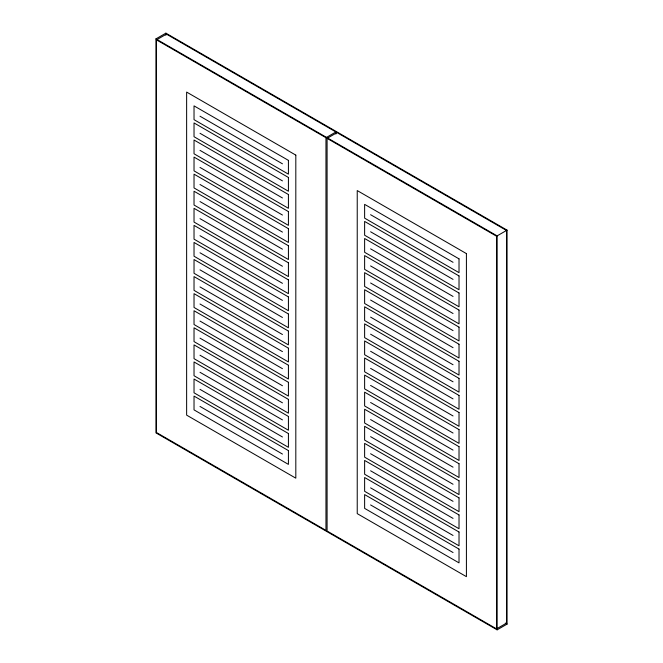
<?xml version="1.0" encoding="UTF-8"?>
<svg xmlns="http://www.w3.org/2000/svg" width="663" height="663" viewBox="0 0 663 663"><rect width="100%" height="100%" fill="white"/><g stroke="black" fill="none" stroke-linecap="round" stroke-linejoin="round"><path stroke-width="0.99" d="M155.929 38.893L165.883 33.15L507.071 230.136L507.071 624.107L497.117 629.85L155.929 432.864L155.929 38.893L497.117 235.879L497.117 629.85M156.501 39.879L325.956 137.713L325.956 530.375L156.501 432.541L156.501 39.879L166.454 34.136L335.909 131.97L335.909 134.034M325.956 137.713L335.909 131.97M327.091 138.368L337.044 132.625L506.499 230.459L506.499 623.121L496.546 628.864L327.091 531.03L327.091 138.368L496.546 236.21L507.071 230.136M200.002 116.216L282.455 163.819M370.592 214.704L453.044 262.308M200.002 133.288L282.455 180.891M370.592 231.777L453.044 279.38M200.002 150.36L282.455 197.964M370.592 248.849L453.044 296.452M200.002 167.432L282.455 215.036M370.592 265.921L453.044 313.524M200.002 184.496L282.455 232.108M370.592 282.993L453.044 330.597M200.002 201.569L282.455 249.18M370.592 300.066L453.044 347.669M200.002 218.641L282.455 266.253M370.592 317.138L453.044 364.741M200.002 235.713L282.455 283.325M370.592 334.21L453.044 381.813M200.002 252.785L282.455 300.397M370.592 351.282L453.044 398.886M200.002 269.858L282.455 317.461M370.592 368.355L453.044 415.958M200.002 286.93L282.455 334.533M370.592 385.427L453.044 433.03M200.002 304.002L282.455 351.605M370.592 402.499L453.044 450.102M200.002 321.074L282.455 368.678M370.592 419.571L453.044 467.175M200.002 338.147L282.455 385.75M370.592 436.644L453.044 484.247M200.002 355.219L282.455 402.822M370.592 453.716L453.044 501.319M200.002 372.291L282.455 419.894M370.592 470.788L453.044 518.391M200.002 389.363L282.455 436.967M370.592 487.86L453.044 535.464M200.002 406.436L282.455 454.039M370.592 504.933L453.044 552.536M505.281 623.071L507.071 624.107M496.546 236.21L496.546 628.864M165.883 33.15L165.883 35.222M295.814 155.117L186.634 92.082L186.634 415.137L295.814 478.172L295.814 155.117M466.412 253.606L357.233 190.571L357.233 513.626L466.412 576.661L466.412 253.606M288.422 160.371L194.027 105.873L194.027 119.663L288.422 174.162L288.422 160.371M459.02 258.86L364.625 204.361L364.625 218.152L459.02 272.65L459.02 258.86M288.422 177.444L194.027 122.945L194.027 136.727L288.422 191.234L288.422 177.444M459.02 275.932L364.625 221.434L364.625 235.224L459.02 289.723L459.02 275.932M288.422 194.516L194.027 140.017L194.027 153.799L288.422 208.298L288.422 194.516M459.02 293.005L364.625 238.506L364.625 252.296L459.02 306.795L459.02 293.005M288.422 211.588L194.027 157.09L194.027 170.872L288.422 225.37L288.422 211.588M459.02 310.077L364.625 255.578L364.625 269.369L459.02 323.867L459.02 310.077M288.422 228.66L194.027 174.162L194.027 187.944L288.422 242.443L288.422 228.66M459.02 327.149L364.625 272.65L364.625 286.441L459.02 340.939L459.02 327.149M288.422 245.733L194.027 191.234L194.027 205.016L288.422 259.515L288.422 245.733M459.02 344.221L364.625 289.723L364.625 303.513L459.02 358.012L459.02 344.221M288.422 262.805L194.027 208.306L194.027 222.088L288.422 276.587L288.422 262.805M459.02 361.294L364.625 306.795L364.625 320.585L459.02 375.084L459.02 361.294M288.422 279.877L194.027 225.379L194.027 239.161L288.422 293.659L288.422 279.877M459.02 378.366L364.625 323.867L364.625 337.658L459.02 392.156L459.02 378.366M288.422 296.949L194.027 242.451L194.027 256.233L288.422 310.732L288.422 296.949M459.02 395.438L364.625 340.939L364.625 354.73L459.02 409.228L459.02 395.438M288.422 314.022L194.027 259.523L194.027 273.305L288.422 327.804L288.422 314.022M459.02 412.51L364.625 358.012L364.625 371.802L459.02 426.301L459.02 412.51M288.422 331.094L194.027 276.595L194.027 290.377L288.422 344.876L288.422 331.094M459.02 429.583L364.625 375.084L364.625 388.874L459.02 443.373L459.02 429.583M288.422 348.158L194.027 293.659L194.027 307.45L288.422 361.948L288.422 348.158M459.02 446.655L364.625 392.156L364.625 405.947L459.02 460.445L459.02 446.655M288.422 365.23L194.027 310.732L194.027 324.522L288.422 379.021L288.422 365.23M459.02 463.727L364.625 409.228L364.625 423.019L459.02 477.517L459.02 463.727M288.422 382.302L194.027 327.804L194.027 341.594L288.422 396.093L288.422 382.302M459.02 480.799L364.625 426.301L364.625 440.091L459.02 494.59L459.02 480.799M288.422 399.375L194.027 344.876L194.027 358.666L288.422 413.165L288.422 399.375M459.02 497.872L364.625 443.373L364.625 457.163L459.02 511.662L459.02 497.872M288.422 416.447L194.027 361.948L194.027 375.739L288.422 430.237L288.422 416.447M459.02 514.944L364.625 460.445L364.625 474.236L459.02 528.734L459.02 514.944M288.422 433.519L194.027 379.021L194.027 392.811L288.422 447.31L288.422 433.519M459.02 532.016L364.625 477.517L364.625 491.308L459.02 545.806L459.02 532.016M288.422 450.591L194.027 396.093L194.027 409.883L288.422 464.382L288.422 450.591M459.02 549.088L364.625 494.59L364.625 508.38L459.02 562.879L459.02 549.088"/></g></svg>
